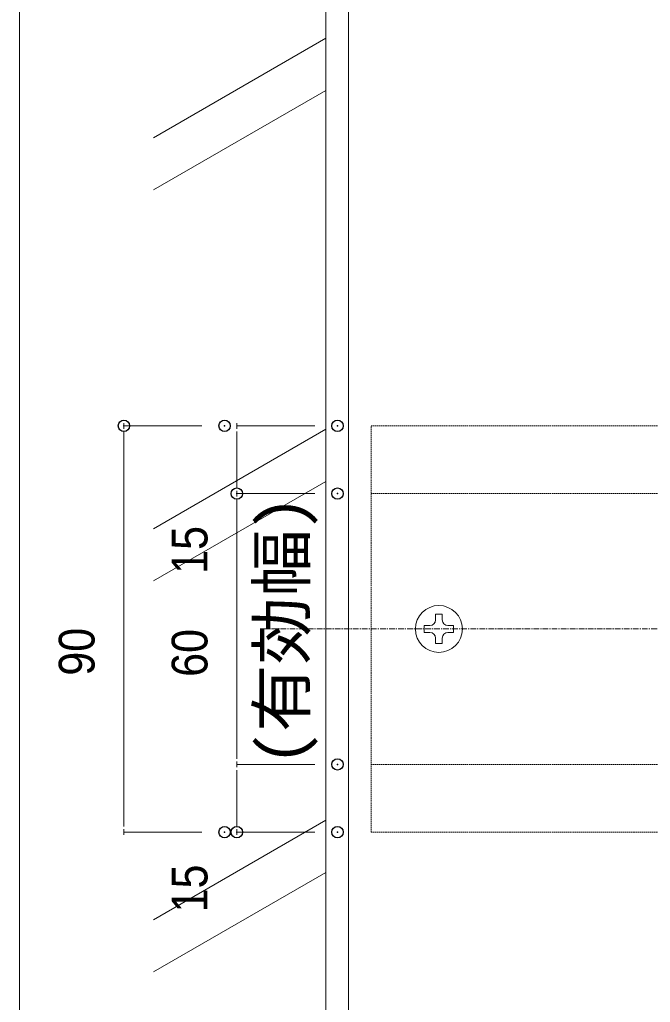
# Model space of a CAD drawing. Units: millimetres, scale not verified. Extents: x -4750 to 4750, y -3000 to 3000.
# Drawn here: x -2500 to -2360.4, y -1481 to -1263.4 of the extents above; entities that cross this region are included whole.
import ezdxf
from ezdxf.enums import TextEntityAlignment as Align

# ---------------------------------------------------------------- set-up
doc = ezdxf.new("R2010")
doc.units = ezdxf.units.MM
doc.header["$LTSCALE"] = 5
doc.header["$PDMODE"] = 32
doc.header["$PDSIZE"] = 2.5
doc.linetypes.add('CHAIN1', pattern=[8, 5, -1, 1, -1])
doc.linetypes.add('DASHED1', pattern=[1.8, 1.2, -0.6])
for name, color, linetype, lineweight in [('0-0_デッキ', 7, 'Continuous', 9), ('0-2_根太', 7, 'Continuous', 9), ('0-3_一般', 7, 'Continuous', 9), ('0-4_0', 7, 'Continuous', 9), ('0-5_図枠', 7, 'Continuous', 9), ('0-7_寸法', 7, 'Continuous', 9), ('0-8_ビス', 7, 'Continuous', 9)]:
    doc.layers.add(name, color=color, linetype=linetype, lineweight=lineweight)
doc.layers.add('0-9_Defpoints', color=7, linetype='Continuous')
doc.styles.add('Osaka', font='')
doc.styles.add('ＭＳ ゴシック', font='')
doc.styles.get('Osaka').set_extended_font_data('Osaka')
doc.styles.get('ＭＳ ゴシック').set_extended_font_data('MS Gothic')

# ---------------------------------------------------------------- blocks, each defined once
blk = doc.blocks.new('_DOT')
at = {"layer": '0-4_0'}
for p, q in [((-10, 0), (-20, 0)), ((-5, 0), (5, 0))]:
    blk.add_line(p, q, dxfattribs=at)
blk = doc.blocks.new('グループ-362-1')
at = {"layer": '0-8_ビス'}
blk.add_line((-18759, -46553.2), (-18759, -46578.2), dxfattribs=at)
for points in [[(-18729, -46473.2), (-18729, -46448.2), (-18759, -46448.2), (-18759, -46473.2)], [(-18784, -46498.2), (-18809, -46498.2), (-18809, -46528.2), (-18784, -46528.2)], [(-18704, -46528.2), (-18679, -46528.2), (-18679, -46498.2), (-18704, -46498.2)], [(-18759, -46578.2), (-18729, -46578.2), (-18729, -46553.2)]]:
    blk.add_lwpolyline(points, dxfattribs=at)
blk.add_circle((-18744, -46513.2), 104, dxfattribs=at)
for centre, start, end in [((-18784, -46473.2), 270, 0), ((-18704, -46473.2), 180, 270), ((-18784, -46553.2), 0, 90), ((-18704, -46553.2), 90, 180)]:
    blk.add_arc(centre, 25, start, end, dxfattribs=at)
blk = doc.blocks.new('グループ-363-1')
at = {"layer": '0-2_根太', "linetype": 'DASHED1'}
for p, q in [((-19044, -45613.2), (-14306.3, -45613.2)), ((-19044, -47413.2), (-19044, -45613.2)), ((-19044, -45913.2), (-14306.3, -45913.2)), ((-19044, -47113.2), (-14306.3, -47113.2)), ((-19044, -47413.2), (-14306.3, -47413.2))]:
    blk.add_line(p, q, dxfattribs=at)
at = {"layer": '0-2_根太', "linetype": 'CHAIN1'}
blk.add_line((-19524.5, -46513.2), (-2524.5, -46513.2), dxfattribs=at)
blk = doc.blocks.new('グループ-447-1')
at = {"layer": '0-0_デッキ'}
blk.add_line((-19144, -50663.2), (-19144, -41013.2), dxfattribs=at)

msp = doc.modelspace()

# ---------------------------------------------------------------- linework, layer by layer
at = {"layer": '0-3_一般', "color": 134}
for p, q in [((-2432.201, -1267.501), (-2470.381, -1289.544)), ((-2432.201, -1279.048), (-2470.381, -1301.091)), ((-2432.201, -1354.104), (-2470.381, -1376.147)), ((-2432.201, -1365.651), (-2470.381, -1387.694)), ((-2432.201, -1440.706), (-2470.381, -1462.749)), ((-2432.201, -1452.253), (-2470.381, -1474.296))]:
    msp.add_line(p, q, dxfattribs=at)
at = {"layer": '0-3_一般'}
msp.add_lwpolyline([(-2185.315, -1118.345), (-2432.201, -1118.345), (-2432.201, -1688.345)], dxfattribs=at)
at = {"layer": '0-5_図枠'}
msp.add_lwpolyline([(-2500, -1067.501), (-500, -1067.501), (-500, -2367.501), (-2500, -2367.501)], close=True, dxfattribs=at)
at = {"layer": '0-7_寸法'}
for p, q in [((-2459.637, -1353.345), (-2476.923, -1353.345)), ((-2434.637, -1353.345), (-2451.923, -1353.345)), ((-2476.923, -1440.841), (-2476.923, -1355.849)), ((-2451.923, -1355.849), (-2451.923, -1365.841)), ((-2434.637, -1368.345), (-2451.923, -1368.345)), ((-2434.637, -1368.345), (-2451.923, -1368.345)), ((-2451.923, -1425.841), (-2451.923, -1370.849)), ((-2434.637, -1428.345), (-2451.923, -1428.345)), ((-2434.637, -1428.345), (-2451.923, -1428.345)), ((-2451.923, -1430.849), (-2451.923, -1440.841)), ((-2459.637, -1443.345), (-2476.923, -1443.345)), ((-2434.637, -1443.345), (-2451.923, -1443.345))]:
    msp.add_line(p, q, dxfattribs=at)
at = {"layer": '0-9_Defpoints'}
for p in [(-2476.923, -1353.345), (-2454.637, -1353.345), (-2429.637, -1353.345), (-2451.923, -1368.345), (-2429.637, -1368.345), (-2429.637, -1428.345), (-2454.637, -1443.345), (-2451.923, -1443.345), (-2429.637, -1443.345)]:
    msp.add_point(p, dxfattribs=at)

# ---------------------------------------------------------------- block references
at = {"layer": '0-2_根太', "xscale": 0.05, "yscale": 0.05}
msp.add_blockref('グループ-363-1', (-1470, 927.316), dxfattribs=at)
at = {"layer": '0-7_寸法', "xscale": 0.1251862, "yscale": 0.1251862}
for p, rotation in [((-2476.923, -1353.345), 90), ((-2451.923, -1353.345), 90), ((-2451.923, -1368.345), 270), ((-2451.923, -1368.345), 90), ((-2451.923, -1428.345), 270), ((-2451.923, -1428.345), 90), ((-2476.923, -1443.345), 270), ((-2451.923, -1443.345), 270)]:
    msp.add_blockref('_DOT', p, dxfattribs=dict(at, rotation=rotation))
at = {"layer": '0-8_ビス', "xscale": 0.05, "yscale": 0.05}
for name in ['グループ-447-1', 'グループ-362-1']:
    msp.add_blockref(name, (-1470, 927.316), dxfattribs=at)

# ---------------------------------------------------------------- texts
at = {"layer": '0-7_寸法'}
for s, height, style, width, p in [('(有効幅)', 10.45, 'ＭＳ ゴシック', 1.05, (-2433.669, -1428.636)), ('15', 7.918, 'Osaka', 0.9, (-2456.049, -1386.129)), ('90', 7.918, 'Osaka', 0.9, (-2481.049, -1408.687)), ('60', 7.918, 'Osaka', 0.9, (-2456.049, -1408.946)), ('15', 7.918, 'Osaka', 0.9, (-2456.049, -1461.129))]:
    msp.add_text(s, height=height, rotation=90, dxfattribs=dict(at, style=style, width=width)).set_placement(p, align=Align.BOTTOM_LEFT)

doc.saveas('drawing.dxf')
